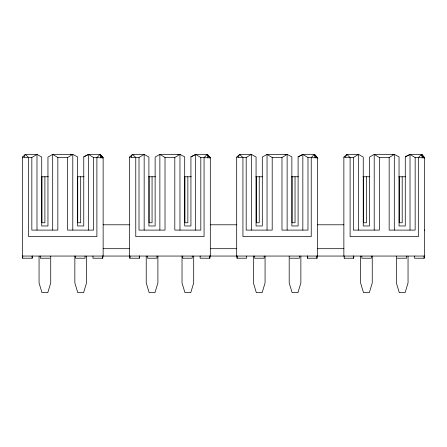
<?xml version="1.0" encoding="UTF-8"?>
<svg xmlns="http://www.w3.org/2000/svg" width="447" height="447" viewBox="0 0 447 447"><rect width="100%" height="100%" fill="white"/><g stroke="black" fill="none" stroke-linecap="round" stroke-linejoin="round"><path stroke-width="0.67" d="M343.866 256.053L343.866 157.148L346.805 154.394L358.505 154.394L363.243 157.065L363.243 225.975L369.473 225.975L369.473 157.065L374.212 154.394L394.304 154.394L399.042 156.858L399.042 225.975L405.273 225.975L405.273 156.858L410.011 154.394L421.549 154.394L424.65 157.83L424.65 256.053L22.35 256.053L22.35 157.148L24.021 157.148L25.289 154.394L36.989 154.394L41.727 157.065L41.727 225.975L47.958 225.975L47.958 157.065L52.696 154.394L72.788 154.394L77.527 156.858L77.527 225.975L83.757 225.975L83.757 156.858L88.495 154.394L100.033 154.394L103.134 157.83L103.134 256.053M129.524 256.053L129.524 157.148L131.195 157.148L132.457 154.394L144.163 154.394L148.901 157.065L148.901 225.975L155.131 225.975L155.131 157.065L159.87 154.394L179.957 154.394L184.695 156.858L184.695 225.975L190.93 225.975L190.93 156.858L195.669 154.394L207.201 154.394L210.308 157.83L210.308 256.053M236.692 256.053L236.692 157.148L238.363 157.148L239.631 154.394L251.331 154.394L256.07 157.065L256.07 225.975L262.305 225.975L262.305 157.065L267.043 154.394L287.13 154.394L291.869 156.858L291.869 225.975L298.099 225.975L298.099 156.858L302.837 154.394L314.375 154.394L317.476 157.83L317.476 256.053M343.866 157.148L345.537 157.148L346.805 154.394L350.107 157.512L350.107 236.586L418.409 236.586L418.409 157.612L421.549 154.394L424.639 157.83L415.162 157.601L410.011 154.394L410.011 230.099M88.495 230.099L88.495 154.394L93.646 157.601L103.134 157.83L100.033 154.394L96.893 157.612L96.893 236.586L28.591 236.586L28.591 157.512L25.289 154.394L22.35 157.148M317.471 157.83L314.375 154.394L311.235 157.612L311.235 236.586L242.933 236.586L242.933 157.512L239.631 154.394L236.692 157.148M129.524 157.148L132.457 154.394L135.765 157.512L135.765 236.586L204.067 236.586L204.067 157.612L207.201 154.394L210.297 157.83L200.815 157.601L195.669 154.394L195.669 230.099M24.021 157.148L24.736 157.512L31.838 157.512L36.989 154.394L36.989 230.099M52.696 230.099L52.696 154.394L57.847 157.512L67.637 157.512L72.788 154.394L72.788 230.099M131.195 157.148L131.91 157.512L139.011 157.512L144.163 154.394L144.163 230.099M159.87 230.099L159.87 154.394L165.021 157.512L174.805 157.512L179.957 154.394L179.957 230.099M238.363 157.148L239.078 157.512L246.185 157.512L251.331 154.394L251.331 230.099M267.043 230.099L267.043 154.394L272.195 157.512L281.979 157.512L287.13 154.394L287.13 230.099M345.537 157.148L346.252 157.512L353.353 157.512L358.505 154.394L358.505 230.099M374.212 230.099L374.212 154.394L379.363 157.512L389.153 157.512L394.304 154.394L394.304 230.099M83.757 156.858L88.662 154.394M190.93 156.858L195.831 154.394M298.099 156.858L303.005 154.394M405.273 156.858L410.178 154.394M70.71 154.651L72.788 154.394M177.878 154.651L179.957 154.394M285.052 154.651L287.13 154.394M392.226 154.651L394.304 154.394M302.837 230.099L302.837 154.394L307.989 157.601L317.476 157.83M41.459 176.761L48.326 176.761M77.253 176.761L84.12 176.761M148.627 176.761L155.5 176.761M184.427 176.761L191.294 176.761M255.801 176.761L262.668 176.761M291.595 176.761L298.467 176.761M362.975 176.761L369.842 176.761M398.769 176.761L405.636 176.761M103.134 224.791L129.524 224.791M210.308 224.791L236.692 224.791M317.476 224.791L343.866 224.791M424.354 230.099L424.65 230.099M103.134 248.694L129.524 248.694M210.308 248.694L236.692 248.694M317.476 248.694L343.866 248.694M49.824 258.215L40.319 258.215L40.319 256.053M289.902 258.215L299.401 258.215L299.401 256.053M344.173 258.215L353.75 258.215L353.75 256.053M397.07 258.215L406.574 258.215L406.574 256.053M422.264 157.83L421.549 154.394L424.51 157.83M315.09 157.83L314.375 154.394L317.342 157.83M210.168 157.83L207.201 154.394L207.922 157.83M100.748 157.83L100.033 154.394L102.994 157.83M423.577 157.83L421.549 154.394L424.393 157.83M316.409 157.83L314.375 154.394L317.225 157.83M210.051 157.83L207.201 154.394L209.71 157.83M102.061 157.83L100.033 154.394L102.877 157.83M421.549 154.394L424.052 157.83M314.375 154.394L316.884 157.83M100.033 154.394L102.536 157.83M424.348 256.053L424.348 258.215L414.486 258.215L414.486 256.053M424.002 256.053L424.002 258.215M415.162 157.601L415.162 230.099L389.153 230.099L389.153 157.512M408.044 256.137L408.044 282.917L405.122 292.606L399.283 292.606L396.366 282.917L396.366 256.137M402.205 176.761L402.205 222.762L399.244 222.762L399.244 176.761M379.363 157.512L379.363 230.099L353.353 230.099L353.353 157.512M372.245 256.137L372.245 282.917L369.328 292.606L363.489 292.606L360.567 282.917L360.567 256.137M371.34 256.053L371.34 258.215L361.835 258.215L361.835 256.053M366.406 176.761L366.406 222.762L363.45 222.762L363.45 176.761M353.644 256.053L353.644 258.215M344.173 256.053L344.246 258.215M317.174 256.053L317.174 258.215L307.312 258.215L307.312 256.053M316.828 256.053L316.828 258.215M307.989 157.601L307.989 230.099L281.979 230.099L281.979 157.512M307.692 256.053L307.692 258.215M300.87 256.137L300.87 282.917L297.948 292.606L292.114 292.606L289.192 282.917L289.192 256.137M295.031 176.761L295.031 222.762L292.07 222.762L292.07 176.761M272.195 157.512L272.195 230.099L246.185 230.099L246.185 157.512M265.071 256.137L265.071 282.917L262.154 292.606L256.315 292.606L253.399 282.917L253.399 256.137M264.166 256.053L264.166 258.215L254.661 258.215L254.661 256.053M259.238 176.761L259.238 222.762L256.276 222.762L256.276 176.761M246.582 256.053L246.582 258.215L236.999 258.215L236.999 256.053M237.078 256.053L237.078 258.215M210.006 256.053L210.006 258.215L200.144 258.215L200.144 256.053M209.66 256.053L209.66 258.215M200.815 157.601L200.815 230.099L174.805 230.099L174.805 157.512M193.696 256.137L193.696 282.917L190.78 292.606L184.941 292.606L182.024 282.917L182.024 256.137M192.232 256.053L192.232 258.215L182.728 258.215L182.728 256.053M187.857 176.761L187.857 222.762L184.902 222.762L184.902 176.761M165.021 157.512L165.021 230.099L139.011 230.099L139.011 157.512M157.903 256.137L157.903 282.917L154.98 292.606L149.147 292.606L146.225 282.917L146.225 256.137M156.998 256.053L156.998 258.215L147.493 258.215L147.493 256.053M152.064 176.761L152.064 222.762L149.102 222.762L149.102 176.761M139.408 256.053L139.408 258.215L129.826 258.215L129.826 256.053M139.302 256.053L139.302 258.215M129.904 256.053L129.904 258.215M102.832 256.053L102.832 258.215L92.97 258.215L92.97 256.053M102.486 256.053L102.486 258.215M93.646 157.601L93.646 230.099L67.637 230.099L67.637 157.512M86.528 256.137L86.528 282.917L83.606 292.606L77.767 292.606L74.85 282.917L74.85 256.137M85.059 256.053L85.059 258.215L75.554 258.215L75.554 256.053M80.689 176.761L80.689 222.762L77.728 222.762L77.728 176.761M57.847 157.512L57.847 230.099L31.838 230.099L31.838 157.512M50.729 256.137L50.729 282.917L47.812 292.606L41.973 292.606L39.057 282.917L39.057 256.137M44.89 176.761L44.89 222.762L41.934 222.762L41.934 176.761M32.234 256.053L32.234 258.215L22.657 258.215L22.657 256.053M32.134 256.053L32.134 258.215M22.736 256.053L22.736 258.215"/></g></svg>
